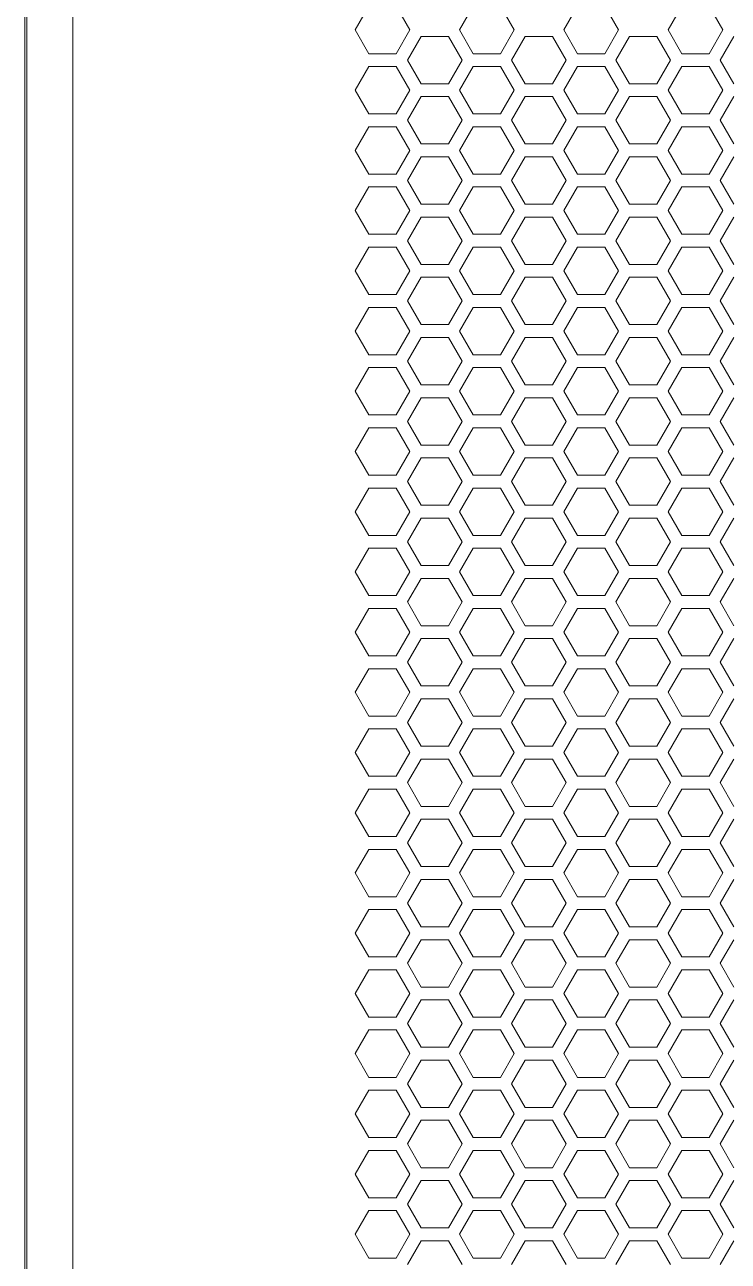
# Model space of a CAD drawing. Header units: millimetres. Extents: x -10 to 46, y -17 to 110.
# Drawn here: x 3.88 to 10.31, y 39.23 to 50.52 of the extents above; entities that cross this region are included whole.
import ezdxf

# ---------------------------------------------------------------- set-up
doc = ezdxf.new("R2010")
doc.units = ezdxf.units.MM

msp = doc.modelspace()

# ---------------------------------------------------------------- linework, layer by layer
at = {"lineweight": 18}
for p, q in [((3.9, 10.7), (3.9, 109.983)), ((4.32, 10.7), (4.32, 109.983)), ((3.88, 108.523), (3.88, 10.7)), ((7.025, 50.689), (6.9, 50.473)), ((7.4, 50.473), (7.275, 50.689)), ((7.978, 50.689), (7.853, 50.473)), ((8.353, 50.473), (8.228, 50.689)), ((8.93, 50.689), (8.805, 50.473)), ((9.305, 50.473), (9.18, 50.689)), ((9.883, 50.689), (9.758, 50.473)), ((10.258, 50.473), (10.133, 50.689)), ((6.9, 50.473), (7.025, 50.256)), ((7.275, 50.256), (7.4, 50.473)), ((7.502, 50.414), (7.377, 50.198)), ((7.752, 50.414), (7.502, 50.414)), ((7.877, 50.198), (7.752, 50.414)), ((7.853, 50.473), (7.978, 50.256)), ((8.228, 50.256), (8.353, 50.473)), ((8.454, 50.414), (8.329, 50.198)), ((8.704, 50.414), (8.454, 50.414)), ((8.829, 50.198), (8.704, 50.414)), ((8.805, 50.473), (8.93, 50.256)), ((9.18, 50.256), (9.305, 50.473)), ((9.407, 50.414), (9.282, 50.198)), ((9.657, 50.414), (9.407, 50.414)), ((9.782, 50.198), (9.657, 50.414)), ((9.758, 50.473), (9.883, 50.256)), ((10.133, 50.256), (10.258, 50.473)), ((10.359, 50.414), (10.234, 50.198)), ((7.025, 50.256), (7.275, 50.256)), ((7.978, 50.256), (8.228, 50.256)), ((8.93, 50.256), (9.18, 50.256)), ((9.883, 50.256), (10.133, 50.256)), ((7.377, 50.198), (7.502, 49.981)), ((7.752, 49.981), (7.877, 50.198)), ((8.329, 50.198), (8.454, 49.981)), ((8.704, 49.981), (8.829, 50.198)), ((9.282, 50.198), (9.407, 49.981)), ((9.657, 49.981), (9.782, 50.198)), ((10.234, 50.198), (10.359, 49.981)), ((7.025, 50.139), (6.9, 49.923)), ((7.275, 50.139), (7.025, 50.139)), ((7.4, 49.923), (7.275, 50.139)), ((7.978, 50.139), (7.853, 49.923)), ((8.228, 50.139), (7.978, 50.139)), ((8.353, 49.923), (8.228, 50.139)), ((8.93, 50.139), (8.805, 49.923)), ((9.18, 50.139), (8.93, 50.139)), ((9.305, 49.923), (9.18, 50.139)), ((9.883, 50.139), (9.758, 49.923)), ((10.133, 50.139), (9.883, 50.139)), ((10.258, 49.923), (10.133, 50.139)), ((6.9, 49.923), (7.025, 49.706)), ((7.275, 49.706), (7.4, 49.923)), ((7.502, 49.981), (7.752, 49.981)), ((7.853, 49.923), (7.978, 49.706)), ((8.228, 49.706), (8.353, 49.923)), ((8.454, 49.981), (8.704, 49.981)), ((8.805, 49.923), (8.93, 49.706)), ((9.18, 49.706), (9.305, 49.923)), ((9.407, 49.981), (9.657, 49.981)), ((9.758, 49.923), (9.883, 49.706)), ((10.133, 49.706), (10.258, 49.923)), ((7.502, 49.864), (7.377, 49.648)), ((7.752, 49.864), (7.502, 49.864)), ((7.877, 49.648), (7.752, 49.864)), ((8.454, 49.864), (8.329, 49.648)), ((8.704, 49.864), (8.454, 49.864)), ((8.829, 49.648), (8.704, 49.864)), ((9.407, 49.864), (9.282, 49.648)), ((9.657, 49.864), (9.407, 49.864)), ((9.782, 49.648), (9.657, 49.864)), ((10.359, 49.864), (10.234, 49.648)), ((7.025, 49.706), (7.275, 49.706)), ((7.978, 49.706), (8.228, 49.706)), ((8.93, 49.706), (9.18, 49.706)), ((9.883, 49.706), (10.133, 49.706)), ((7.025, 49.589), (6.9, 49.373)), ((7.275, 49.589), (7.025, 49.589)), ((7.4, 49.373), (7.275, 49.589)), ((7.377, 49.648), (7.502, 49.431)), ((7.752, 49.431), (7.877, 49.648)), ((7.978, 49.589), (7.853, 49.373)), ((8.228, 49.589), (7.978, 49.589)), ((8.353, 49.373), (8.228, 49.589)), ((8.329, 49.648), (8.454, 49.431)), ((8.704, 49.431), (8.829, 49.648)), ((8.93, 49.589), (8.805, 49.373)), ((9.18, 49.589), (8.93, 49.589)), ((9.305, 49.373), (9.18, 49.589)), ((9.282, 49.648), (9.407, 49.431)), ((9.657, 49.431), (9.782, 49.648)), ((9.883, 49.589), (9.758, 49.373)), ((10.133, 49.589), (9.883, 49.589)), ((10.258, 49.373), (10.133, 49.589)), ((10.234, 49.648), (10.359, 49.431)), ((6.9, 49.373), (7.025, 49.156)), ((7.275, 49.156), (7.4, 49.373)), ((7.502, 49.431), (7.752, 49.431)), ((7.853, 49.373), (7.978, 49.156)), ((8.228, 49.156), (8.353, 49.373)), ((8.454, 49.431), (8.704, 49.431)), ((8.805, 49.373), (8.93, 49.156)), ((9.18, 49.156), (9.305, 49.373)), ((9.407, 49.431), (9.657, 49.431)), ((9.758, 49.373), (9.883, 49.156)), ((10.133, 49.156), (10.258, 49.373)), ((7.502, 49.314), (7.377, 49.098)), ((7.752, 49.314), (7.502, 49.314)), ((7.877, 49.098), (7.752, 49.314)), ((8.454, 49.314), (8.329, 49.098)), ((8.704, 49.314), (8.454, 49.314)), ((8.829, 49.098), (8.704, 49.314)), ((9.407, 49.314), (9.282, 49.098)), ((9.657, 49.314), (9.407, 49.314)), ((9.782, 49.098), (9.657, 49.314)), ((10.359, 49.314), (10.234, 49.098)), ((7.025, 49.156), (7.275, 49.156)), ((7.978, 49.156), (8.228, 49.156)), ((8.93, 49.156), (9.18, 49.156)), ((9.883, 49.156), (10.133, 49.156)), ((7.025, 49.039), (6.9, 48.823)), ((7.275, 49.039), (7.025, 49.039)), ((7.4, 48.823), (7.275, 49.039)), ((7.377, 49.098), (7.502, 48.881)), ((7.752, 48.881), (7.877, 49.098)), ((7.978, 49.039), (7.853, 48.823)), ((8.228, 49.039), (7.978, 49.039)), ((8.353, 48.823), (8.228, 49.039)), ((8.329, 49.098), (8.454, 48.881)), ((8.704, 48.881), (8.829, 49.098)), ((8.93, 49.039), (8.805, 48.823)), ((9.18, 49.039), (8.93, 49.039)), ((9.305, 48.823), (9.18, 49.039)), ((9.282, 49.098), (9.407, 48.881)), ((9.657, 48.881), (9.782, 49.098)), ((9.883, 49.039), (9.758, 48.823)), ((10.133, 49.039), (9.883, 49.039)), ((10.258, 48.823), (10.133, 49.039)), ((10.234, 49.098), (10.359, 48.881)), ((6.9, 48.823), (7.025, 48.606)), ((7.275, 48.606), (7.4, 48.823)), ((7.502, 48.881), (7.752, 48.881)), ((7.853, 48.823), (7.978, 48.606)), ((8.228, 48.606), (8.353, 48.823)), ((8.454, 48.881), (8.704, 48.881)), ((8.805, 48.823), (8.93, 48.606)), ((9.18, 48.606), (9.305, 48.823)), ((9.407, 48.881), (9.657, 48.881)), ((9.758, 48.823), (9.883, 48.606)), ((10.133, 48.606), (10.258, 48.823)), ((7.502, 48.764), (7.377, 48.548)), ((7.752, 48.764), (7.502, 48.764)), ((7.877, 48.548), (7.752, 48.764)), ((8.454, 48.764), (8.329, 48.548)), ((8.704, 48.764), (8.454, 48.764)), ((8.829, 48.548), (8.704, 48.764)), ((9.407, 48.764), (9.282, 48.548)), ((9.657, 48.764), (9.407, 48.764)), ((9.782, 48.548), (9.657, 48.764)), ((10.359, 48.764), (10.234, 48.548)), ((7.025, 48.606), (7.275, 48.606)), ((7.978, 48.606), (8.228, 48.606)), ((8.93, 48.606), (9.18, 48.606)), ((9.883, 48.606), (10.133, 48.606)), ((7.025, 48.489), (6.9, 48.273)), ((7.275, 48.489), (7.025, 48.489)), ((7.4, 48.273), (7.275, 48.489)), ((7.377, 48.548), (7.502, 48.331)), ((7.752, 48.331), (7.877, 48.548)), ((7.978, 48.489), (7.853, 48.273)), ((8.228, 48.489), (7.978, 48.489)), ((8.353, 48.273), (8.228, 48.489)), ((8.329, 48.548), (8.454, 48.331)), ((8.704, 48.331), (8.829, 48.548)), ((8.93, 48.489), (8.805, 48.273)), ((9.18, 48.489), (8.93, 48.489)), ((9.305, 48.273), (9.18, 48.489)), ((9.282, 48.548), (9.407, 48.331)), ((9.657, 48.331), (9.782, 48.548)), ((9.883, 48.489), (9.758, 48.273)), ((10.133, 48.489), (9.883, 48.489)), ((10.258, 48.273), (10.133, 48.489)), ((10.234, 48.548), (10.359, 48.331)), ((6.9, 48.273), (7.025, 48.056)), ((7.275, 48.056), (7.4, 48.273)), ((7.502, 48.331), (7.752, 48.331)), ((7.853, 48.273), (7.978, 48.056)), ((8.228, 48.056), (8.353, 48.273)), ((8.454, 48.331), (8.704, 48.331)), ((8.805, 48.273), (8.93, 48.056)), ((9.18, 48.056), (9.305, 48.273)), ((9.407, 48.331), (9.657, 48.331)), ((9.758, 48.273), (9.883, 48.056)), ((10.133, 48.056), (10.258, 48.273)), ((7.502, 48.214), (7.377, 47.998)), ((7.752, 48.214), (7.502, 48.214)), ((7.877, 47.998), (7.752, 48.214)), ((8.454, 48.214), (8.329, 47.998)), ((8.704, 48.214), (8.454, 48.214)), ((8.829, 47.998), (8.704, 48.214)), ((9.407, 48.214), (9.282, 47.998)), ((9.657, 48.214), (9.407, 48.214)), ((9.782, 47.998), (9.657, 48.214)), ((10.359, 48.214), (10.234, 47.998)), ((7.025, 48.056), (7.275, 48.056)), ((7.377, 47.998), (7.502, 47.781)), ((7.752, 47.781), (7.877, 47.998)), ((7.978, 48.056), (8.228, 48.056)), ((8.329, 47.998), (8.454, 47.781)), ((8.704, 47.781), (8.829, 47.998)), ((8.93, 48.056), (9.18, 48.056)), ((9.282, 47.998), (9.407, 47.781)), ((9.657, 47.781), (9.782, 47.998)), ((9.883, 48.056), (10.133, 48.056)), ((10.234, 47.998), (10.359, 47.781)), ((7.025, 47.939), (6.9, 47.723)), ((7.275, 47.939), (7.025, 47.939)), ((7.4, 47.723), (7.275, 47.939)), ((7.978, 47.939), (7.853, 47.723)), ((8.228, 47.939), (7.978, 47.939)), ((8.353, 47.723), (8.228, 47.939)), ((8.93, 47.939), (8.805, 47.723)), ((9.18, 47.939), (8.93, 47.939)), ((9.305, 47.723), (9.18, 47.939)), ((9.883, 47.939), (9.758, 47.723)), ((10.133, 47.939), (9.883, 47.939)), ((10.258, 47.723), (10.133, 47.939)), ((7.502, 47.781), (7.752, 47.781)), ((8.454, 47.781), (8.704, 47.781)), ((9.407, 47.781), (9.657, 47.781)), ((6.9, 47.723), (7.025, 47.506)), ((7.275, 47.506), (7.4, 47.723)), ((7.502, 47.664), (7.377, 47.448)), ((7.752, 47.664), (7.502, 47.664)), ((7.877, 47.448), (7.752, 47.664)), ((7.853, 47.723), (7.978, 47.506)), ((8.228, 47.506), (8.353, 47.723)), ((8.454, 47.664), (8.329, 47.448)), ((8.704, 47.664), (8.454, 47.664)), ((8.829, 47.448), (8.704, 47.664)), ((8.805, 47.723), (8.93, 47.506)), ((9.18, 47.506), (9.305, 47.723)), ((9.407, 47.664), (9.282, 47.448)), ((9.657, 47.664), (9.407, 47.664)), ((9.782, 47.448), (9.657, 47.664)), ((9.758, 47.723), (9.883, 47.506)), ((10.133, 47.506), (10.258, 47.723)), ((10.359, 47.664), (10.234, 47.448)), ((7.025, 47.506), (7.275, 47.506)), ((7.377, 47.448), (7.502, 47.231)), ((7.752, 47.231), (7.877, 47.448)), ((7.978, 47.506), (8.228, 47.506)), ((8.329, 47.448), (8.454, 47.231)), ((8.704, 47.231), (8.829, 47.448)), ((8.93, 47.506), (9.18, 47.506)), ((9.282, 47.448), (9.407, 47.231)), ((9.657, 47.231), (9.782, 47.448)), ((9.883, 47.506), (10.133, 47.506)), ((10.234, 47.448), (10.359, 47.231)), ((7.025, 47.389), (6.9, 47.173)), ((7.275, 47.389), (7.025, 47.389)), ((7.4, 47.173), (7.275, 47.389)), ((7.978, 47.389), (7.853, 47.173)), ((8.228, 47.389), (7.978, 47.389)), ((8.353, 47.173), (8.228, 47.389)), ((8.93, 47.389), (8.805, 47.173)), ((9.18, 47.389), (8.93, 47.389)), ((9.305, 47.173), (9.18, 47.389)), ((9.883, 47.389), (9.758, 47.173)), ((10.133, 47.389), (9.883, 47.389)), ((10.258, 47.173), (10.133, 47.389)), ((7.502, 47.231), (7.752, 47.231)), ((8.454, 47.231), (8.704, 47.231)), ((9.407, 47.231), (9.657, 47.231)), ((6.9, 47.173), (7.025, 46.956)), ((7.275, 46.956), (7.4, 47.173)), ((7.502, 47.114), (7.377, 46.898)), ((7.752, 47.114), (7.502, 47.114)), ((7.877, 46.898), (7.752, 47.114)), ((7.853, 47.173), (7.978, 46.956)), ((8.228, 46.956), (8.353, 47.173)), ((8.454, 47.114), (8.329, 46.898)), ((8.704, 47.114), (8.454, 47.114)), ((8.829, 46.898), (8.704, 47.114)), ((8.805, 47.173), (8.93, 46.956)), ((9.18, 46.956), (9.305, 47.173)), ((9.407, 47.114), (9.282, 46.898)), ((9.657, 47.114), (9.407, 47.114)), ((9.782, 46.898), (9.657, 47.114)), ((9.758, 47.173), (9.883, 46.956)), ((10.133, 46.956), (10.258, 47.173)), ((10.359, 47.114), (10.234, 46.898)), ((7.025, 46.956), (7.275, 46.956)), ((7.377, 46.898), (7.502, 46.681)), ((7.752, 46.681), (7.877, 46.898)), ((7.978, 46.956), (8.228, 46.956)), ((8.329, 46.898), (8.454, 46.681)), ((8.704, 46.681), (8.829, 46.898)), ((8.93, 46.956), (9.18, 46.956)), ((9.282, 46.898), (9.407, 46.681)), ((9.657, 46.681), (9.782, 46.898)), ((9.883, 46.956), (10.133, 46.956)), ((10.234, 46.898), (10.359, 46.681)), ((7.025, 46.839), (6.9, 46.623)), ((7.275, 46.839), (7.025, 46.839)), ((7.4, 46.623), (7.275, 46.839)), ((7.978, 46.839), (7.853, 46.623)), ((8.228, 46.839), (7.978, 46.839)), ((8.353, 46.623), (8.228, 46.839)), ((8.93, 46.839), (8.805, 46.623)), ((9.18, 46.839), (8.93, 46.839)), ((9.305, 46.623), (9.18, 46.839)), ((9.883, 46.839), (9.758, 46.623)), ((10.133, 46.839), (9.883, 46.839)), ((10.258, 46.623), (10.133, 46.839)), ((7.502, 46.681), (7.752, 46.681)), ((8.454, 46.681), (8.704, 46.681)), ((9.407, 46.681), (9.657, 46.681)), ((6.9, 46.623), (7.025, 46.406)), ((7.275, 46.406), (7.4, 46.623)), ((7.502, 46.564), (7.377, 46.348)), ((7.752, 46.564), (7.502, 46.564)), ((7.877, 46.348), (7.752, 46.564)), ((7.853, 46.623), (7.978, 46.406)), ((8.228, 46.406), (8.353, 46.623)), ((8.454, 46.564), (8.329, 46.348)), ((8.704, 46.564), (8.454, 46.564)), ((8.829, 46.348), (8.704, 46.564)), ((8.805, 46.623), (8.93, 46.406)), ((9.18, 46.406), (9.305, 46.623)), ((9.407, 46.564), (9.282, 46.348)), ((9.657, 46.564), (9.407, 46.564)), ((9.782, 46.348), (9.657, 46.564)), ((9.758, 46.623), (9.883, 46.406)), ((10.133, 46.406), (10.258, 46.623)), ((10.359, 46.564), (10.234, 46.348)), ((7.025, 46.406), (7.275, 46.406)), ((7.377, 46.348), (7.502, 46.131)), ((7.752, 46.131), (7.877, 46.348)), ((7.978, 46.406), (8.228, 46.406)), ((8.329, 46.348), (8.454, 46.131)), ((8.704, 46.131), (8.829, 46.348)), ((8.93, 46.406), (9.18, 46.406)), ((9.282, 46.348), (9.407, 46.131)), ((9.657, 46.131), (9.782, 46.348)), ((9.883, 46.406), (10.133, 46.406)), ((10.234, 46.348), (10.359, 46.131)), ((7.025, 46.289), (6.9, 46.073)), ((7.275, 46.289), (7.025, 46.289)), ((7.4, 46.073), (7.275, 46.289)), ((7.978, 46.289), (7.853, 46.073)), ((8.228, 46.289), (7.978, 46.289)), ((8.353, 46.073), (8.228, 46.289)), ((8.93, 46.289), (8.805, 46.073)), ((9.18, 46.289), (8.93, 46.289)), ((9.305, 46.073), (9.18, 46.289)), ((9.883, 46.289), (9.758, 46.073)), ((10.133, 46.289), (9.883, 46.289)), ((10.258, 46.073), (10.133, 46.289)), ((7.502, 46.131), (7.752, 46.131)), ((8.454, 46.131), (8.704, 46.131)), ((9.407, 46.131), (9.657, 46.131)), ((6.9, 46.073), (7.025, 45.856)), ((7.275, 45.856), (7.4, 46.073)), ((7.502, 46.014), (7.377, 45.798)), ((7.752, 46.014), (7.502, 46.014)), ((7.877, 45.798), (7.752, 46.014)), ((7.853, 46.073), (7.978, 45.856)), ((8.228, 45.856), (8.353, 46.073)), ((8.454, 46.014), (8.329, 45.798)), ((8.704, 46.014), (8.454, 46.014)), ((8.829, 45.798), (8.704, 46.014)), ((8.805, 46.073), (8.93, 45.856)), ((9.18, 45.856), (9.305, 46.073)), ((9.407, 46.014), (9.282, 45.798)), ((9.657, 46.014), (9.407, 46.014)), ((9.782, 45.798), (9.657, 46.014)), ((9.758, 46.073), (9.883, 45.856)), ((10.133, 45.856), (10.258, 46.073)), ((10.359, 46.014), (10.234, 45.798)), ((7.025, 45.856), (7.275, 45.856)), ((7.978, 45.856), (8.228, 45.856)), ((8.93, 45.856), (9.18, 45.856)), ((9.883, 45.856), (10.133, 45.856)), ((7.025, 45.739), (6.9, 45.523)), ((7.275, 45.739), (7.025, 45.739)), ((7.4, 45.523), (7.275, 45.739)), ((7.377, 45.798), (7.502, 45.581)), ((7.752, 45.581), (7.877, 45.798)), ((7.978, 45.739), (7.853, 45.523)), ((8.228, 45.739), (7.978, 45.739)), ((8.353, 45.523), (8.228, 45.739)), ((8.329, 45.798), (8.454, 45.581)), ((8.704, 45.581), (8.829, 45.798)), ((8.93, 45.739), (8.805, 45.523)), ((9.18, 45.739), (8.93, 45.739)), ((9.305, 45.523), (9.18, 45.739)), ((9.282, 45.798), (9.407, 45.581)), ((9.657, 45.581), (9.782, 45.798)), ((9.883, 45.739), (9.758, 45.523)), ((10.133, 45.739), (9.883, 45.739)), ((10.258, 45.523), (10.133, 45.739)), ((10.234, 45.798), (10.359, 45.581)), ((6.9, 45.523), (7.025, 45.306)), ((7.275, 45.306), (7.4, 45.523)), ((7.502, 45.581), (7.752, 45.581)), ((7.853, 45.523), (7.978, 45.306)), ((8.228, 45.306), (8.353, 45.523)), ((8.454, 45.581), (8.704, 45.581)), ((8.805, 45.523), (8.93, 45.306)), ((9.18, 45.306), (9.305, 45.523)), ((9.407, 45.581), (9.657, 45.581)), ((9.758, 45.523), (9.883, 45.306)), ((10.133, 45.306), (10.258, 45.523)), ((7.502, 45.464), (7.377, 45.248)), ((7.752, 45.464), (7.502, 45.464)), ((7.877, 45.248), (7.752, 45.464)), ((8.454, 45.464), (8.329, 45.248)), ((8.704, 45.464), (8.454, 45.464)), ((8.829, 45.248), (8.704, 45.464)), ((9.407, 45.464), (9.282, 45.248)), ((9.657, 45.464), (9.407, 45.464)), ((9.782, 45.248), (9.657, 45.464)), ((10.359, 45.464), (10.234, 45.248)), ((7.025, 45.306), (7.275, 45.306)), ((7.978, 45.306), (8.228, 45.306)), ((8.93, 45.306), (9.18, 45.306)), ((9.883, 45.306), (10.133, 45.306)), ((7.025, 45.189), (6.9, 44.973)), ((7.275, 45.189), (7.025, 45.189)), ((7.4, 44.973), (7.275, 45.189)), ((7.377, 45.248), (7.502, 45.031)), ((7.752, 45.031), (7.877, 45.248)), ((7.978, 45.189), (7.853, 44.973)), ((8.228, 45.189), (7.978, 45.189)), ((8.353, 44.973), (8.228, 45.189)), ((8.329, 45.248), (8.454, 45.031)), ((8.704, 45.031), (8.829, 45.248)), ((8.93, 45.189), (8.805, 44.973)), ((9.18, 45.189), (8.93, 45.189)), ((9.305, 44.973), (9.18, 45.189)), ((9.282, 45.248), (9.407, 45.031)), ((9.657, 45.031), (9.782, 45.248)), ((9.883, 45.189), (9.758, 44.973)), ((10.133, 45.189), (9.883, 45.189)), ((10.258, 44.973), (10.133, 45.189)), ((10.234, 45.248), (10.359, 45.031)), ((6.9, 44.973), (7.025, 44.756)), ((7.275, 44.756), (7.4, 44.973)), ((7.502, 45.031), (7.752, 45.031)), ((7.853, 44.973), (7.978, 44.756)), ((8.228, 44.756), (8.353, 44.973)), ((8.454, 45.031), (8.704, 45.031)), ((8.805, 44.973), (8.93, 44.756)), ((9.18, 44.756), (9.305, 44.973)), ((9.407, 45.031), (9.657, 45.031)), ((9.758, 44.973), (9.883, 44.756)), ((10.133, 44.756), (10.258, 44.973)), ((7.502, 44.914), (7.377, 44.698)), ((7.752, 44.914), (7.502, 44.914)), ((7.877, 44.698), (7.752, 44.914)), ((8.454, 44.914), (8.329, 44.698)), ((8.704, 44.914), (8.454, 44.914)), ((8.829, 44.698), (8.704, 44.914)), ((9.407, 44.914), (9.282, 44.698)), ((9.657, 44.914), (9.407, 44.914)), ((9.782, 44.698), (9.657, 44.914)), ((10.359, 44.914), (10.234, 44.698)), ((7.025, 44.756), (7.275, 44.756)), ((7.978, 44.756), (8.228, 44.756)), ((8.93, 44.756), (9.18, 44.756)), ((9.883, 44.756), (10.133, 44.756)), ((7.025, 44.639), (6.9, 44.423)), ((7.275, 44.639), (7.025, 44.639)), ((7.4, 44.423), (7.275, 44.639)), ((7.377, 44.698), (7.502, 44.481)), ((7.752, 44.481), (7.877, 44.698)), ((7.978, 44.639), (7.853, 44.423)), ((8.228, 44.639), (7.978, 44.639)), ((8.353, 44.423), (8.228, 44.639)), ((8.329, 44.698), (8.454, 44.481)), ((8.704, 44.481), (8.829, 44.698)), ((8.93, 44.639), (8.805, 44.423)), ((9.18, 44.639), (8.93, 44.639)), ((9.305, 44.423), (9.18, 44.639)), ((9.282, 44.698), (9.407, 44.481)), ((9.657, 44.481), (9.782, 44.698)), ((9.883, 44.639), (9.758, 44.423)), ((10.133, 44.639), (9.883, 44.639)), ((10.258, 44.423), (10.133, 44.639)), ((10.234, 44.698), (10.359, 44.481)), ((6.9, 44.423), (7.025, 44.206)), ((7.275, 44.206), (7.4, 44.423)), ((7.502, 44.481), (7.752, 44.481)), ((7.853, 44.423), (7.978, 44.206)), ((8.228, 44.206), (8.353, 44.423)), ((8.454, 44.481), (8.704, 44.481)), ((8.805, 44.423), (8.93, 44.206)), ((9.18, 44.206), (9.305, 44.423)), ((9.407, 44.481), (9.657, 44.481)), ((9.758, 44.423), (9.883, 44.206)), ((10.133, 44.206), (10.258, 44.423)), ((7.502, 44.364), (7.377, 44.148)), ((7.752, 44.364), (7.502, 44.364)), ((7.877, 44.148), (7.752, 44.364)), ((8.454, 44.364), (8.329, 44.148)), ((8.704, 44.364), (8.454, 44.364)), ((8.829, 44.148), (8.704, 44.364)), ((9.407, 44.364), (9.282, 44.148)), ((9.657, 44.364), (9.407, 44.364)), ((9.782, 44.148), (9.657, 44.364)), ((10.359, 44.364), (10.234, 44.148)), ((7.025, 44.206), (7.275, 44.206)), ((7.978, 44.206), (8.228, 44.206)), ((8.93, 44.206), (9.18, 44.206)), ((9.883, 44.206), (10.133, 44.206)), ((7.025, 44.089), (6.9, 43.873)), ((7.275, 44.089), (7.025, 44.089)), ((7.4, 43.873), (7.275, 44.089)), ((7.377, 44.148), (7.502, 43.931)), ((7.752, 43.931), (7.877, 44.148)), ((7.978, 44.089), (7.853, 43.873)), ((8.228, 44.089), (7.978, 44.089)), ((8.353, 43.873), (8.228, 44.089)), ((8.329, 44.148), (8.454, 43.931)), ((8.704, 43.931), (8.829, 44.148)), ((8.93, 44.089), (8.805, 43.873)), ((9.18, 44.089), (8.93, 44.089)), ((9.305, 43.873), (9.18, 44.089)), ((9.282, 44.148), (9.407, 43.931)), ((9.657, 43.931), (9.782, 44.148)), ((9.883, 44.089), (9.758, 43.873)), ((10.133, 44.089), (9.883, 44.089)), ((10.258, 43.873), (10.133, 44.089)), ((10.234, 44.148), (10.359, 43.931)), ((6.9, 43.873), (7.025, 43.656)), ((7.275, 43.656), (7.4, 43.873)), ((7.502, 43.931), (7.752, 43.931)), ((7.853, 43.873), (7.978, 43.656)), ((8.228, 43.656), (8.353, 43.873)), ((8.454, 43.931), (8.704, 43.931)), ((8.805, 43.873), (8.93, 43.656)), ((9.18, 43.656), (9.305, 43.873)), ((9.407, 43.931), (9.657, 43.931)), ((9.758, 43.873), (9.883, 43.656)), ((10.133, 43.656), (10.258, 43.873)), ((7.502, 43.814), (7.377, 43.598)), ((7.752, 43.814), (7.502, 43.814)), ((7.877, 43.598), (7.752, 43.814)), ((8.454, 43.814), (8.329, 43.598)), ((8.704, 43.814), (8.454, 43.814)), ((8.829, 43.598), (8.704, 43.814)), ((9.407, 43.814), (9.282, 43.598)), ((9.657, 43.814), (9.407, 43.814)), ((9.782, 43.598), (9.657, 43.814)), ((10.359, 43.814), (10.234, 43.598)), ((7.025, 43.656), (7.275, 43.656)), ((7.377, 43.598), (7.502, 43.381)), ((7.752, 43.381), (7.877, 43.598)), ((7.978, 43.656), (8.228, 43.656)), ((8.329, 43.598), (8.454, 43.381)), ((8.704, 43.381), (8.829, 43.598)), ((8.93, 43.656), (9.18, 43.656)), ((9.282, 43.598), (9.407, 43.381)), ((9.657, 43.381), (9.782, 43.598)), ((9.883, 43.656), (10.133, 43.656)), ((10.234, 43.598), (10.359, 43.381)), ((7.025, 43.539), (6.9, 43.323)), ((7.275, 43.539), (7.025, 43.539)), ((7.4, 43.323), (7.275, 43.539)), ((7.978, 43.539), (7.853, 43.323)), ((8.228, 43.539), (7.978, 43.539)), ((8.353, 43.323), (8.228, 43.539)), ((8.93, 43.539), (8.805, 43.323)), ((9.18, 43.539), (8.93, 43.539)), ((9.305, 43.323), (9.18, 43.539)), ((9.883, 43.539), (9.758, 43.323)), ((10.133, 43.539), (9.883, 43.539)), ((10.258, 43.323), (10.133, 43.539)), ((7.502, 43.381), (7.752, 43.381)), ((8.454, 43.381), (8.704, 43.381)), ((9.407, 43.381), (9.657, 43.381)), ((6.9, 43.323), (7.025, 43.106)), ((7.275, 43.106), (7.4, 43.323)), ((7.502, 43.264), (7.377, 43.048)), ((7.752, 43.264), (7.502, 43.264)), ((7.877, 43.048), (7.752, 43.264)), ((7.853, 43.323), (7.978, 43.106)), ((8.228, 43.106), (8.353, 43.323)), ((8.454, 43.264), (8.329, 43.048)), ((8.704, 43.264), (8.454, 43.264)), ((8.829, 43.048), (8.704, 43.264)), ((8.805, 43.323), (8.93, 43.106)), ((9.18, 43.106), (9.305, 43.323)), ((9.407, 43.264), (9.282, 43.048)), ((9.657, 43.264), (9.407, 43.264)), ((9.782, 43.048), (9.657, 43.264)), ((9.758, 43.323), (9.883, 43.106)), ((10.133, 43.106), (10.258, 43.323)), ((10.359, 43.264), (10.234, 43.048)), ((7.025, 43.106), (7.275, 43.106)), ((7.377, 43.048), (7.502, 42.831)), ((7.752, 42.831), (7.877, 43.048)), ((7.978, 43.106), (8.228, 43.106)), ((8.329, 43.048), (8.454, 42.831)), ((8.704, 42.831), (8.829, 43.048)), ((8.93, 43.106), (9.18, 43.106)), ((9.282, 43.048), (9.407, 42.831)), ((9.657, 42.831), (9.782, 43.048)), ((9.883, 43.106), (10.133, 43.106)), ((10.234, 43.048), (10.359, 42.831)), ((7.025, 42.989), (6.9, 42.773)), ((7.275, 42.989), (7.025, 42.989)), ((7.4, 42.773), (7.275, 42.989)), ((7.978, 42.989), (7.853, 42.773)), ((8.228, 42.989), (7.978, 42.989)), ((8.353, 42.773), (8.228, 42.989)), ((8.93, 42.989), (8.805, 42.773)), ((9.18, 42.989), (8.93, 42.989)), ((9.305, 42.773), (9.18, 42.989)), ((9.883, 42.989), (9.758, 42.773)), ((10.133, 42.989), (9.883, 42.989)), ((10.258, 42.773), (10.133, 42.989)), ((7.502, 42.831), (7.752, 42.831)), ((8.454, 42.831), (8.704, 42.831)), ((9.407, 42.831), (9.657, 42.831)), ((6.9, 42.773), (7.025, 42.556)), ((7.275, 42.556), (7.4, 42.773)), ((7.502, 42.714), (7.377, 42.498)), ((7.752, 42.714), (7.502, 42.714)), ((7.877, 42.498), (7.752, 42.714)), ((7.853, 42.773), (7.978, 42.556)), ((8.228, 42.556), (8.353, 42.773)), ((8.454, 42.714), (8.329, 42.498)), ((8.704, 42.714), (8.454, 42.714)), ((8.829, 42.498), (8.704, 42.714)), ((8.805, 42.773), (8.93, 42.556)), ((9.18, 42.556), (9.305, 42.773)), ((9.407, 42.714), (9.282, 42.498)), ((9.657, 42.714), (9.407, 42.714)), ((9.782, 42.498), (9.657, 42.714)), ((9.758, 42.773), (9.883, 42.556)), ((10.133, 42.556), (10.258, 42.773)), ((10.359, 42.714), (10.234, 42.498)), ((7.025, 42.556), (7.275, 42.556)), ((7.377, 42.498), (7.502, 42.281)), ((7.752, 42.281), (7.877, 42.498)), ((7.978, 42.556), (8.228, 42.556)), ((8.329, 42.498), (8.454, 42.281)), ((8.704, 42.281), (8.829, 42.498)), ((8.93, 42.556), (9.18, 42.556)), ((9.282, 42.498), (9.407, 42.281)), ((9.657, 42.281), (9.782, 42.498)), ((9.883, 42.556), (10.133, 42.556)), ((10.234, 42.498), (10.359, 42.281)), ((7.025, 42.439), (6.9, 42.223)), ((7.275, 42.439), (7.025, 42.439)), ((7.4, 42.223), (7.275, 42.439)), ((7.978, 42.439), (7.853, 42.223)), ((8.228, 42.439), (7.978, 42.439)), ((8.353, 42.223), (8.228, 42.439)), ((8.93, 42.439), (8.805, 42.223)), ((9.18, 42.439), (8.93, 42.439)), ((9.305, 42.223), (9.18, 42.439)), ((9.883, 42.439), (9.758, 42.223)), ((10.133, 42.439), (9.883, 42.439)), ((10.258, 42.223), (10.133, 42.439)), ((7.502, 42.281), (7.752, 42.281)), ((8.454, 42.281), (8.704, 42.281)), ((9.407, 42.281), (9.657, 42.281)), ((6.9, 42.223), (7.025, 42.006)), ((7.275, 42.006), (7.4, 42.223)), ((7.502, 42.164), (7.377, 41.948)), ((7.752, 42.164), (7.502, 42.164)), ((7.877, 41.948), (7.752, 42.164)), ((7.853, 42.223), (7.978, 42.006)), ((8.228, 42.006), (8.353, 42.223)), ((8.454, 42.164), (8.329, 41.948)), ((8.704, 42.164), (8.454, 42.164)), ((8.829, 41.948), (8.704, 42.164)), ((8.805, 42.223), (8.93, 42.006)), ((9.18, 42.006), (9.305, 42.223)), ((9.407, 42.164), (9.282, 41.948)), ((9.657, 42.164), (9.407, 42.164)), ((9.782, 41.948), (9.657, 42.164)), ((9.758, 42.223), (9.883, 42.006)), ((10.133, 42.006), (10.258, 42.223)), ((10.359, 42.164), (10.234, 41.948)), ((7.025, 42.006), (7.275, 42.006)), ((7.377, 41.948), (7.502, 41.731)), ((7.752, 41.731), (7.877, 41.948)), ((7.978, 42.006), (8.228, 42.006)), ((8.329, 41.948), (8.454, 41.731)), ((8.704, 41.731), (8.829, 41.948)), ((8.93, 42.006), (9.18, 42.006)), ((9.282, 41.948), (9.407, 41.731)), ((9.657, 41.731), (9.782, 41.948)), ((9.883, 42.006), (10.133, 42.006)), ((10.234, 41.948), (10.359, 41.731)), ((7.025, 41.889), (6.9, 41.673)), ((7.275, 41.889), (7.025, 41.889)), ((7.4, 41.673), (7.275, 41.889)), ((7.978, 41.889), (7.853, 41.673)), ((8.228, 41.889), (7.978, 41.889)), ((8.353, 41.673), (8.228, 41.889)), ((8.93, 41.889), (8.805, 41.673)), ((9.18, 41.889), (8.93, 41.889)), ((9.305, 41.673), (9.18, 41.889)), ((9.883, 41.889), (9.758, 41.673)), ((10.133, 41.889), (9.883, 41.889)), ((10.258, 41.673), (10.133, 41.889)), ((7.502, 41.731), (7.752, 41.731)), ((8.454, 41.731), (8.704, 41.731)), ((9.407, 41.731), (9.657, 41.731)), ((6.9, 41.673), (7.025, 41.456)), ((7.275, 41.456), (7.4, 41.673)), ((7.502, 41.614), (7.377, 41.398)), ((7.752, 41.614), (7.502, 41.614)), ((7.877, 41.398), (7.752, 41.614)), ((7.853, 41.673), (7.978, 41.456)), ((8.228, 41.456), (8.353, 41.673)), ((8.454, 41.614), (8.329, 41.398)), ((8.704, 41.614), (8.454, 41.614)), ((8.829, 41.398), (8.704, 41.614)), ((8.805, 41.673), (8.93, 41.456)), ((9.18, 41.456), (9.305, 41.673)), ((9.407, 41.614), (9.282, 41.398)), ((9.657, 41.614), (9.407, 41.614)), ((9.782, 41.398), (9.657, 41.614)), ((9.758, 41.673), (9.883, 41.456)), ((10.133, 41.456), (10.258, 41.673)), ((10.359, 41.614), (10.234, 41.398)), ((7.025, 41.456), (7.275, 41.456)), ((7.978, 41.456), (8.228, 41.456)), ((8.93, 41.456), (9.18, 41.456)), ((9.883, 41.456), (10.133, 41.456)), ((7.025, 41.339), (6.9, 41.123)), ((7.275, 41.339), (7.025, 41.339)), ((7.4, 41.123), (7.275, 41.339)), ((7.377, 41.398), (7.502, 41.181)), ((7.752, 41.181), (7.877, 41.398)), ((7.978, 41.339), (7.853, 41.123)), ((8.228, 41.339), (7.978, 41.339)), ((8.353, 41.123), (8.228, 41.339)), ((8.329, 41.398), (8.454, 41.181)), ((8.704, 41.181), (8.829, 41.398)), ((8.93, 41.339), (8.805, 41.123)), ((9.18, 41.339), (8.93, 41.339)), ((9.305, 41.123), (9.18, 41.339)), ((9.282, 41.398), (9.407, 41.181)), ((9.657, 41.181), (9.782, 41.398)), ((9.883, 41.339), (9.758, 41.123)), ((10.133, 41.339), (9.883, 41.339)), ((10.258, 41.123), (10.133, 41.339)), ((10.234, 41.398), (10.359, 41.181)), ((6.9, 41.123), (7.025, 40.906)), ((7.275, 40.906), (7.4, 41.123)), ((7.502, 41.181), (7.752, 41.181)), ((7.853, 41.123), (7.978, 40.906)), ((8.228, 40.906), (8.353, 41.123)), ((8.454, 41.181), (8.704, 41.181)), ((8.805, 41.123), (8.93, 40.906)), ((9.18, 40.906), (9.305, 41.123)), ((9.407, 41.181), (9.657, 41.181)), ((9.758, 41.123), (9.883, 40.906)), ((10.133, 40.906), (10.258, 41.123)), ((7.502, 41.064), (7.377, 40.848)), ((7.752, 41.064), (7.502, 41.064)), ((7.877, 40.848), (7.752, 41.064)), ((8.454, 41.064), (8.329, 40.848)), ((8.704, 41.064), (8.454, 41.064)), ((8.829, 40.848), (8.704, 41.064)), ((9.407, 41.064), (9.282, 40.848)), ((9.657, 41.064), (9.407, 41.064)), ((9.782, 40.848), (9.657, 41.064)), ((10.359, 41.064), (10.234, 40.848)), ((7.025, 40.906), (7.275, 40.906)), ((7.978, 40.906), (8.228, 40.906)), ((8.93, 40.906), (9.18, 40.906)), ((9.883, 40.906), (10.133, 40.906)), ((7.025, 40.789), (6.9, 40.573)), ((7.275, 40.789), (7.025, 40.789)), ((7.4, 40.573), (7.275, 40.789)), ((7.377, 40.848), (7.502, 40.631)), ((7.752, 40.631), (7.877, 40.848)), ((7.978, 40.789), (7.853, 40.573)), ((8.228, 40.789), (7.978, 40.789)), ((8.353, 40.573), (8.228, 40.789)), ((8.329, 40.848), (8.454, 40.631)), ((8.704, 40.631), (8.829, 40.848)), ((8.93, 40.789), (8.805, 40.573)), ((9.18, 40.789), (8.93, 40.789)), ((9.305, 40.573), (9.18, 40.789)), ((9.282, 40.848), (9.407, 40.631)), ((9.657, 40.631), (9.782, 40.848)), ((9.883, 40.789), (9.758, 40.573)), ((10.133, 40.789), (9.883, 40.789)), ((10.258, 40.573), (10.133, 40.789)), ((10.234, 40.848), (10.359, 40.631)), ((6.9, 40.573), (7.025, 40.356)), ((7.275, 40.356), (7.4, 40.573)), ((7.502, 40.631), (7.752, 40.631)), ((7.853, 40.573), (7.978, 40.356)), ((8.228, 40.356), (8.353, 40.573)), ((8.454, 40.631), (8.704, 40.631)), ((8.805, 40.573), (8.93, 40.356)), ((9.18, 40.356), (9.305, 40.573)), ((9.407, 40.631), (9.657, 40.631)), ((9.758, 40.573), (9.883, 40.356)), ((10.133, 40.356), (10.258, 40.573)), ((7.502, 40.514), (7.377, 40.298)), ((7.752, 40.514), (7.502, 40.514)), ((7.877, 40.298), (7.752, 40.514)), ((8.454, 40.514), (8.329, 40.298)), ((8.704, 40.514), (8.454, 40.514)), ((8.829, 40.298), (8.704, 40.514)), ((9.407, 40.514), (9.282, 40.298)), ((9.657, 40.514), (9.407, 40.514)), ((9.782, 40.298), (9.657, 40.514)), ((10.359, 40.514), (10.234, 40.298)), ((7.025, 40.356), (7.275, 40.356)), ((7.978, 40.356), (8.228, 40.356)), ((8.93, 40.356), (9.18, 40.356)), ((9.883, 40.356), (10.133, 40.356)), ((7.025, 40.239), (6.9, 40.023)), ((7.275, 40.239), (7.025, 40.239)), ((7.4, 40.023), (7.275, 40.239)), ((7.377, 40.298), (7.502, 40.081)), ((7.752, 40.081), (7.877, 40.298)), ((7.978, 40.239), (7.853, 40.023)), ((8.228, 40.239), (7.978, 40.239)), ((8.353, 40.023), (8.228, 40.239)), ((8.329, 40.298), (8.454, 40.081)), ((8.704, 40.081), (8.829, 40.298)), ((8.93, 40.239), (8.805, 40.023)), ((9.18, 40.239), (8.93, 40.239)), ((9.305, 40.023), (9.18, 40.239)), ((9.282, 40.298), (9.407, 40.081)), ((9.657, 40.081), (9.782, 40.298)), ((9.883, 40.239), (9.758, 40.023)), ((10.133, 40.239), (9.883, 40.239)), ((10.258, 40.023), (10.133, 40.239)), ((10.234, 40.298), (10.359, 40.081)), ((6.9, 40.023), (7.025, 39.806)), ((7.275, 39.806), (7.4, 40.023)), ((7.502, 40.081), (7.752, 40.081)), ((7.853, 40.023), (7.978, 39.806)), ((8.228, 39.806), (8.353, 40.023)), ((8.454, 40.081), (8.704, 40.081)), ((8.805, 40.023), (8.93, 39.806)), ((9.18, 39.806), (9.305, 40.023)), ((9.407, 40.081), (9.657, 40.081)), ((9.758, 40.023), (9.883, 39.806)), ((10.133, 39.806), (10.258, 40.023)), ((7.502, 39.964), (7.377, 39.748)), ((7.752, 39.964), (7.502, 39.964)), ((7.877, 39.748), (7.752, 39.964)), ((8.454, 39.964), (8.329, 39.748)), ((8.704, 39.964), (8.454, 39.964)), ((8.829, 39.748), (8.704, 39.964)), ((9.407, 39.964), (9.282, 39.748)), ((9.657, 39.964), (9.407, 39.964)), ((9.782, 39.748), (9.657, 39.964)), ((10.359, 39.964), (10.234, 39.748)), ((7.025, 39.806), (7.275, 39.806)), ((7.978, 39.806), (8.228, 39.806)), ((8.93, 39.806), (9.18, 39.806)), ((9.883, 39.806), (10.133, 39.806)), ((7.025, 39.689), (6.9, 39.473)), ((7.275, 39.689), (7.025, 39.689)), ((7.4, 39.473), (7.275, 39.689)), ((7.377, 39.748), (7.502, 39.531)), ((7.752, 39.531), (7.877, 39.748)), ((7.978, 39.689), (7.853, 39.473)), ((8.228, 39.689), (7.978, 39.689)), ((8.353, 39.473), (8.228, 39.689)), ((8.329, 39.748), (8.454, 39.531)), ((8.704, 39.531), (8.829, 39.748)), ((8.93, 39.689), (8.805, 39.473)), ((9.18, 39.689), (8.93, 39.689)), ((9.305, 39.473), (9.18, 39.689)), ((9.282, 39.748), (9.407, 39.531)), ((9.657, 39.531), (9.782, 39.748)), ((9.883, 39.689), (9.758, 39.473)), ((10.133, 39.689), (9.883, 39.689)), ((10.258, 39.473), (10.133, 39.689)), ((10.234, 39.748), (10.359, 39.531)), ((7.502, 39.531), (7.752, 39.531)), ((8.454, 39.531), (8.704, 39.531)), ((9.407, 39.531), (9.657, 39.531)), ((6.9, 39.473), (7.025, 39.256)), ((7.275, 39.256), (7.4, 39.473)), ((7.853, 39.473), (7.978, 39.256)), ((8.228, 39.256), (8.353, 39.473)), ((8.805, 39.473), (8.93, 39.256)), ((9.18, 39.256), (9.305, 39.473)), ((9.758, 39.473), (9.883, 39.256)), ((10.133, 39.256), (10.258, 39.473)), ((7.502, 39.414), (7.377, 39.198)), ((7.752, 39.414), (7.502, 39.414)), ((7.877, 39.198), (7.752, 39.414)), ((8.454, 39.414), (8.329, 39.198)), ((8.704, 39.414), (8.454, 39.414)), ((8.829, 39.198), (8.704, 39.414)), ((9.407, 39.414), (9.282, 39.198)), ((9.657, 39.414), (9.407, 39.414)), ((9.782, 39.198), (9.657, 39.414)), ((10.359, 39.414), (10.234, 39.198)), ((7.025, 39.256), (7.275, 39.256)), ((7.978, 39.256), (8.228, 39.256)), ((8.93, 39.256), (9.18, 39.256)), ((9.883, 39.256), (10.133, 39.256))]:
    msp.add_line(p, q, dxfattribs=at)

doc.saveas('drawing.dxf')
